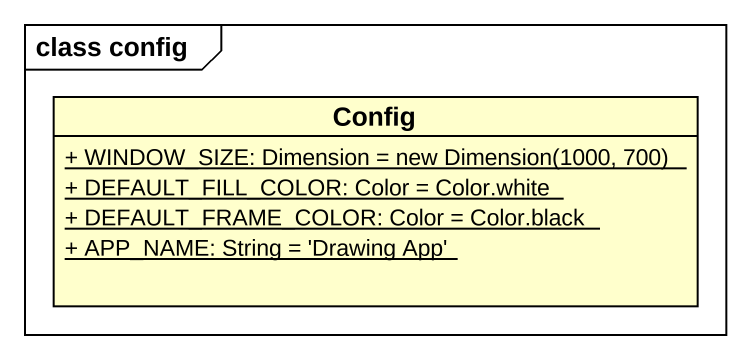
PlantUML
@startuml
mainframe class config
hide circle
hide empty members
skinparam classAttributeIconSize 0
class Config {
  {static} {field} + WINDOW_SIZE: Dimension = new Dimension(1000, 700)
  {static} + DEFAULT_FILL_COLOR: Color = Color.white
  {static} + DEFAULT_FRAME_COLOR: Color = Color.black
  {static} + APP_NAME: String = 'Drawing App'
}
@enduml
